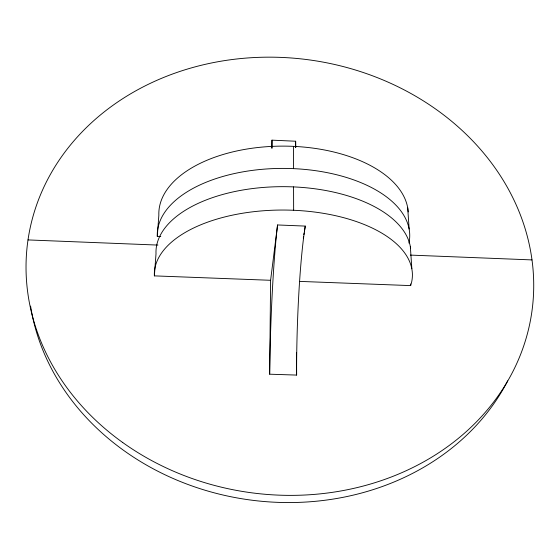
<?xml version="1.0" encoding="UTF-8"?>
<svg xmlns="http://www.w3.org/2000/svg" width="560" height="560" viewBox="0 0 560 560"><rect width="100%" height="100%" fill="white"/><g stroke="black" fill="none" stroke-linecap="round" stroke-linejoin="round"><path stroke-width="0.84" d="M269.668 374.199L270.599 280.294L277.564 224.959L305.277 226.093A118.419 9.786 -88.1 0 0 296.618 375.081L269.668 374.199A118.615 6.769 -87.9 0 1 277.564 224.959M271.908 147.945L271.985 140.154L295.645 141.232A103.131 7.343 -87.1 0 0 295.701 147.658M270.599 280.294L154.371 275.877L156.009 253.736A127.477 65.898 0.2 0 1 277.578 186.725A127.477 65.898 0.2 0 1 410.613 248.178M160.783 236.551L157.29 236.411L158.851 215.215A124.74 68.012 0.2 0 1 280.098 146.139A124.74 68.012 0.2 0 1 408.219 211.939M303.296 238.161L303.576 236.439M303.863 234.717L304.143 232.988M304.423 231.266L305.277 226.093M299.719 281.4L410.655 285.607L410.543 283.92M28 239.925L157.934 245.084M410.354 255.094L532 259.917M407.694 207.69L409.143 229.012M410.333 246.456L411.845 268.744M295.645 141.232L295.666 147.294M296.52 352.492L296.618 375.081M293.461 146.356L293.524 168.637M293.573 186.893L293.643 210.273M507.689 380.884A250.936 216.468 7.9 0 1 243.803 499.058A250.936 216.468 7.9 0 1 30.59 306.117M157.29 236.411A126.245 66.864 0.2 0 1 289.31 168.49A126.245 66.864 0.2 0 1 408.94 243.061M154.371 275.877A129.052 64.61 0.2 0 1 292.642 210.231A129.052 64.61 0.2 0 1 410.655 285.607M271.943 148.351A103.278 5.075 -87.3 0 1 271.985 140.154M122.738 442.533A254.485 218.372 7.9 0 0 531.097 316.722A254.485 218.372 7.9 0 0 185.787 69.552A254.485 218.372 7.9 0 0 122.738 442.533"/></g></svg>
